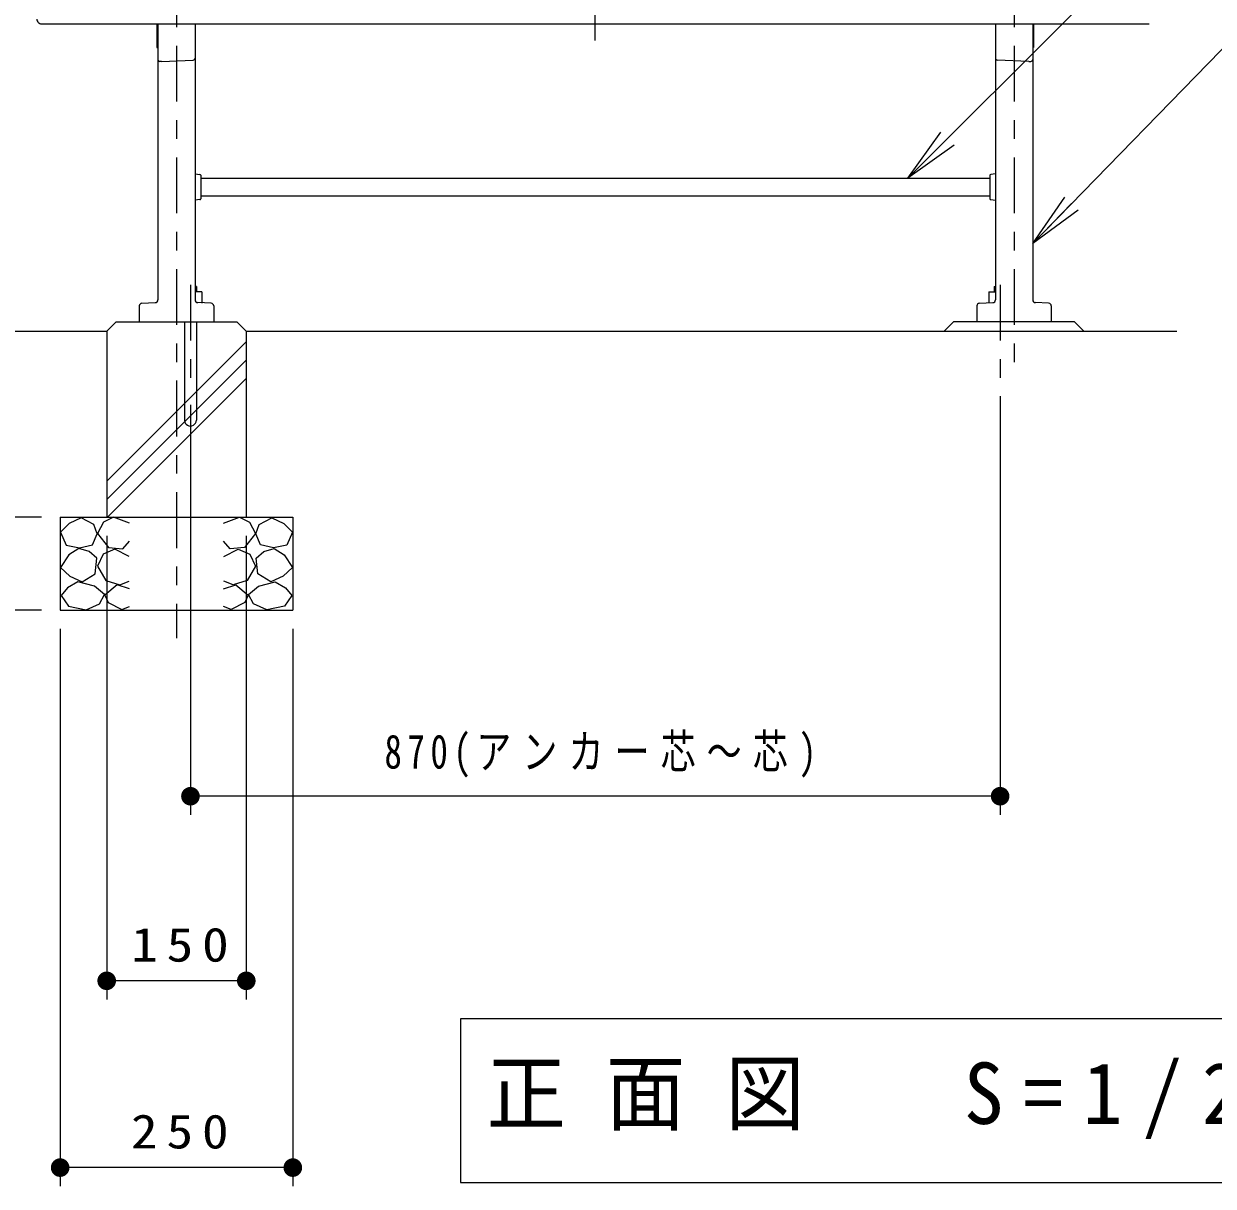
# Model space of a CAD drawing. Units: millimetres on the paper, scale 1:20. Extents: x -365 to 12, y -47 to 257.
# Drawn here: x -287.1 to -223.2, y 59.1 to 121.5 of the extents above; entities that cross this region are included whole.
import ezdxf

# ---------------------------------------------------------------- set-up
doc = ezdxf.new("R2010")
doc.units = ezdxf.units.MM
doc.linetypes.add('USER2', pattern=[6, 3, -1, 1, -1])
doc.layers.add('LY_1', color=7, linetype='Continuous', lineweight=25)
doc.styles.add('ＭＳ ゴシック', font='')
doc.styles.get('ＭＳ ゴシック').set_extended_font_data('MS Gothic')

# ---------------------------------------------------------------- blocks, each defined once
blk = doc.blocks.new('filled_dot')
at = {"color": 0, "linetype": 'Continuous', "lineweight": -2, "const_width": 1.25}
blk.add_lwpolyline([(-0.625, 0, 1), (0.625, 0, 1)], format="xyb", close=True, dxfattribs=at)

msp = doc.modelspace()

# ---------------------------------------------------------------- linework, layer by layer
at = {"layer": 'LY_1', "linetype": 'USER2', "lineweight": 13}
for p, q in [((-278.867, 144.365), (-278.867, 88.523)), ((-233.867, 144.365), (-233.867, 102.434)), ((-256.367, 120.652), (-256.367, 138.551)), ((-278.117, 107.523), (-278.117, 102.523)), ((-234.617, 107.523), (-234.617, 102.523))]:
    msp.add_line(p, q, dxfattribs=at)
at = {"layer": 'LY_1', "color": 4}
for p, q in [((-286.117, 121.548), (-226.617, 121.548)), ((-279.917, 121.548), (-279.917, 120.273)), ((-279.867, 121.548), (-279.867, 106.707)), ((-277.867, 121.548), (-277.867, 106.707)), ((-234.867, 121.548), (-234.867, 106.707)), ((-232.867, 121.548), (-232.867, 106.707)), ((-232.817, 121.548), (-232.817, 120.273)), ((-279.917, 120.273), (-279.867, 120.271)), ((-232.817, 120.273), (-232.867, 120.271)), ((-279.667, 119.523), (-279.771, 119.528)), ((-279.667, 119.523), (-277.963, 119.592)), ((-233.067, 119.523), (-234.771, 119.592)), ((-233.067, 119.523), (-232.963, 119.528)), ((-277.867, 113.48), (-277.612, 113.453)), ((-277.567, 113.403), (-277.567, 112.143)), ((-277.567, 113.251), (-235.167, 113.251)), ((-235.167, 113.403), (-235.167, 112.143)), ((-234.867, 113.48), (-235.123, 113.453)), ((-277.612, 112.094), (-277.867, 112.067)), ((-277.567, 112.296), (-235.167, 112.296)), ((-235.123, 112.094), (-234.867, 112.067)), ((-280.867, 106.379), (-280.867, 105.523)), ((-280.723, 106.529), (-280.011, 106.558)), ((-277.011, 106.529), (-277.723, 106.558)), ((-276.867, 106.379), (-276.867, 105.523)), ((-235.867, 106.379), (-235.867, 105.523)), ((-235.723, 106.529), (-235.011, 106.558)), ((-232.011, 106.529), (-232.723, 106.558)), ((-231.867, 106.379), (-231.867, 105.523)), ((-282.117, 105.523), (-282.617, 105.023)), ((-282.117, 105.523), (-275.617, 105.523)), ((-275.617, 105.523), (-275.117, 105.023)), ((-237.117, 105.523), (-237.617, 105.023)), ((-230.617, 105.523), (-237.117, 105.523)), ((-230.617, 105.523), (-230.117, 105.023)), ((-290.021, 105.023), (-282.617, 105.023)), ((-282.617, 105.023), (-282.617, 95.023)), ((-275.117, 105.023), (-225.117, 105.023)), ((-275.117, 105.023), (-275.117, 95.023)), ((-285.117, 95.023), (-285.117, 90.023)), ((-285.117, 95.023), (-272.617, 95.023)), ((-272.617, 95.023), (-272.617, 90.023)), ((-285.117, 90.023), (-272.617, 90.023))]:
    msp.add_line(p, q, dxfattribs=at)
at = {"layer": 'LY_1', "lineweight": 13}
for p, q in [((-239.569, 113.251), (-237.801, 115.726)), ((-239.569, 113.251), (-237.447, 115.372)), ((-237.094, 115.019), (-239.569, 113.251)), ((-232.867, 109.731), (-231.132, 112.229)), ((-232.867, 109.731), (-230.774, 111.88)), ((-230.416, 111.531), (-232.867, 109.731)), ((-282.617, 96.959), (-275.117, 104.459)), ((-282.617, 95.969), (-275.117, 103.469)), ((-282.573, 95.023), (-275.117, 102.479)), ((-278.117, 101.059), (-278.117, 79.023)), ((-234.617, 101.523), (-234.617, 79.023)), ((-286.117, 95.023), (-298.617, 95.023)), ((-282.617, 94.023), (-282.617, 69.102)), ((-275.117, 94.023), (-275.117, 69.102)), ((-286.117, 90.023), (-309.117, 90.023)), ((-285.117, 89.023), (-285.117, 59.059)), ((-272.617, 89.023), (-272.617, 59.059)), ((-234.617, 80.023), (-278.117, 80.023)), ((-275.117, 70.102), (-282.617, 70.102)), ((-263.612, 68.057), (-263.612, 59.257)), ((-215.812, 68.057), (-263.612, 68.057)), ((-272.617, 60.059), (-285.117, 60.059)), ((-263.612, 59.257), (-215.812, 59.257))]:
    msp.add_line(p, q, dxfattribs=at)
at = {"layer": 'LY_1'}
for p, q in [((-277.8, 107.422), (-277.867, 107.422)), ((-277.8, 107.422), (-277.8, 107.138)), ((-234.935, 107.422), (-234.935, 107.138)), ((-234.935, 107.422), (-234.867, 107.422)), ((-277.512, 107.138), (-277.867, 107.138)), ((-277.512, 107.138), (-277.512, 106.523)), ((-235.222, 107.138), (-235.222, 106.523)), ((-235.222, 107.138), (-234.867, 107.138)), ((-278.435, 105.523), (-278.435, 100.24)), ((-277.8, 105.523), (-277.8, 100.24))]:
    msp.add_line(p, q, dxfattribs=at)
at = {"layer": 'LY_1', "lineweight": 13}
for points in [[(-239.569, 113.251), (-221.477, 131.342), (-188.209, 131.342)], [(-232.867, 109.731), (-221.419, 121.485), (-188.085, 121.485)]]:
    msp.add_lwpolyline(points, dxfattribs=at)
at = {"layer": 'LY_1'}
for points in [[(-283.995, 94.993), (-284.629, 94.692), (-285.104, 94.217), (-284.803, 93.52), (-284.074, 93.378), (-283.377, 93.536), (-283.124, 94.122), (-283.314, 94.629)], [(-273.74, 94.993), (-273.106, 94.692), (-272.631, 94.217), (-272.932, 93.52), (-273.661, 93.378), (-274.358, 93.536), (-274.611, 94.122), (-274.421, 94.629)], [(-284.122, 93.346), (-284.66, 92.997), (-285.104, 92.316), (-284.597, 91.857), (-283.932, 91.54), (-283.234, 91.983), (-283.155, 92.823), (-283.563, 93.186)], [(-273.613, 93.346), (-273.075, 92.997), (-272.631, 92.316), (-273.138, 91.857), (-273.803, 91.54), (-274.5, 91.983), (-274.58, 92.823), (-274.172, 93.186)], [(-284.163, 91.549), (-284.731, 91.23), (-285.069, 90.807), (-284.666, 90.241), (-283.723, 90.038), (-283.007, 90.358), (-282.734, 90.862), (-283.273, 91.318)], [(-273.572, 91.549), (-273.003, 91.23), (-272.666, 90.807), (-273.069, 90.241), (-274.012, 90.038), (-274.728, 90.358), (-275.001, 90.862), (-274.462, 91.318)]]:
    msp.add_lwpolyline(points, close=True, dxfattribs=at)
for points in [[(-281.397, 94.708), (-282.252, 95.025), (-282.791, 94.756), (-283.108, 94.154), (-282.522, 93.393), (-281.745, 93.33), (-281.397, 93.726)], [(-276.338, 94.708), (-275.483, 95.025), (-274.944, 94.756), (-274.627, 94.154), (-275.213, 93.393), (-275.99, 93.33), (-276.338, 93.726)], [(-281.413, 92.902), (-282.173, 93.298), (-282.807, 93.045), (-283.108, 92.395), (-282.664, 91.619), (-281.904, 91.381), (-281.413, 91.587)], [(-276.322, 92.902), (-275.562, 93.298), (-274.928, 93.045), (-274.627, 92.395), (-275.071, 91.619), (-275.831, 91.381), (-276.322, 91.587)], [(-281.397, 91.175), (-282.062, 91.381), (-282.712, 90.827), (-282.537, 90.431), (-281.809, 90.066), (-281.397, 90.225)], [(-276.338, 91.175), (-275.673, 91.381), (-275.023, 90.827), (-275.197, 90.431), (-275.926, 90.066), (-276.338, 90.225)]]:
    msp.add_lwpolyline(points, dxfattribs=at)
at = {"layer": 'LY_1', "color": 4}
for centre, radius, start, end in [((-286.117, 121.798), 0.25, 179.99998, 270.00002), ((-279.767, 119.627), 0.1, 179.99992, 267.70932), ((-277.967, 119.691), 0.1, 272.29054, 359.99996), ((-234.767, 119.691), 0.1, 180, 267.70943), ((-232.967, 119.627), 0.1, 272.29064, 0.00004), ((-277.617, 113.403), 0.05, 0, 83.99099), ((-235.117, 113.403), 0.05, 96.00898, 179.99996), ((-277.617, 112.143), 0.05, 276.009, 0), ((-235.117, 112.143), 0.05, 179.99996, 263.99096), ((-280.717, 106.379), 0.15, 92.29005, 179.99996), ((-280.017, 106.707), 0.15, 272.29, 0), ((-277.717, 106.707), 0.15, 179.99996, 267.70997), ((-277.017, 106.379), 0.15, 0, 87.70991), ((-235.717, 106.379), 0.15, 92.29005, 179.99996), ((-235.017, 106.707), 0.15, 272.28999, 0), ((-232.717, 106.707), 0.15, 179.99996, 267.70997), ((-232.017, 106.379), 0.15, 0, 87.70991)]:
    msp.add_arc(centre, radius, start, end, dxfattribs=at)
at = {"layer": 'LY_1'}
msp.add_arc((-278.117, 100.24), 0.318, 179.99998, 0, dxfattribs=at)

# ---------------------------------------------------------------- block references
at = {"layer": 'LY_1', "lineweight": 13, "xscale": 0.4, "yscale": 0.4}
for p in [(-278.117, 80.023), (-282.617, 70.102), (-285.117, 60.059)]:
    msp.add_blockref('filled_dot', p, dxfattribs=at)
at = {"layer": 'LY_1', "lineweight": 13, "xscale": 0.4, "yscale": 0.4, "rotation": 180}
for p in [(-234.617, 80.023), (-275.117, 70.102), (-272.617, 60.059)]:
    msp.add_blockref('filled_dot', p, dxfattribs=at)

# ---------------------------------------------------------------- texts
at = {"layer": 'LY_1', "style": 'ＭＳ ゴシック'}
for s, insert, char_height, attachment_point in [('\\T1.32;\\W0.75;870(アンカー芯～芯)', (-255.943, 81.023), 1.833, 8), ('\\T1.33;\\W1.15;150', (-278.446, 71.102), 1.833, 8), ('\\T1.5;\\W0.95;正面図\u3000S=1/20', (-262.212, 63.657), 3.299, 4), ('\\T1.33;\\W1.15;250', (-278.452, 61.059), 1.833, 8)]:
    msp.add_mtext(s, dxfattribs=dict(at, insert=insert, char_height=char_height, attachment_point=attachment_point))

doc.saveas('drawing.dxf')
